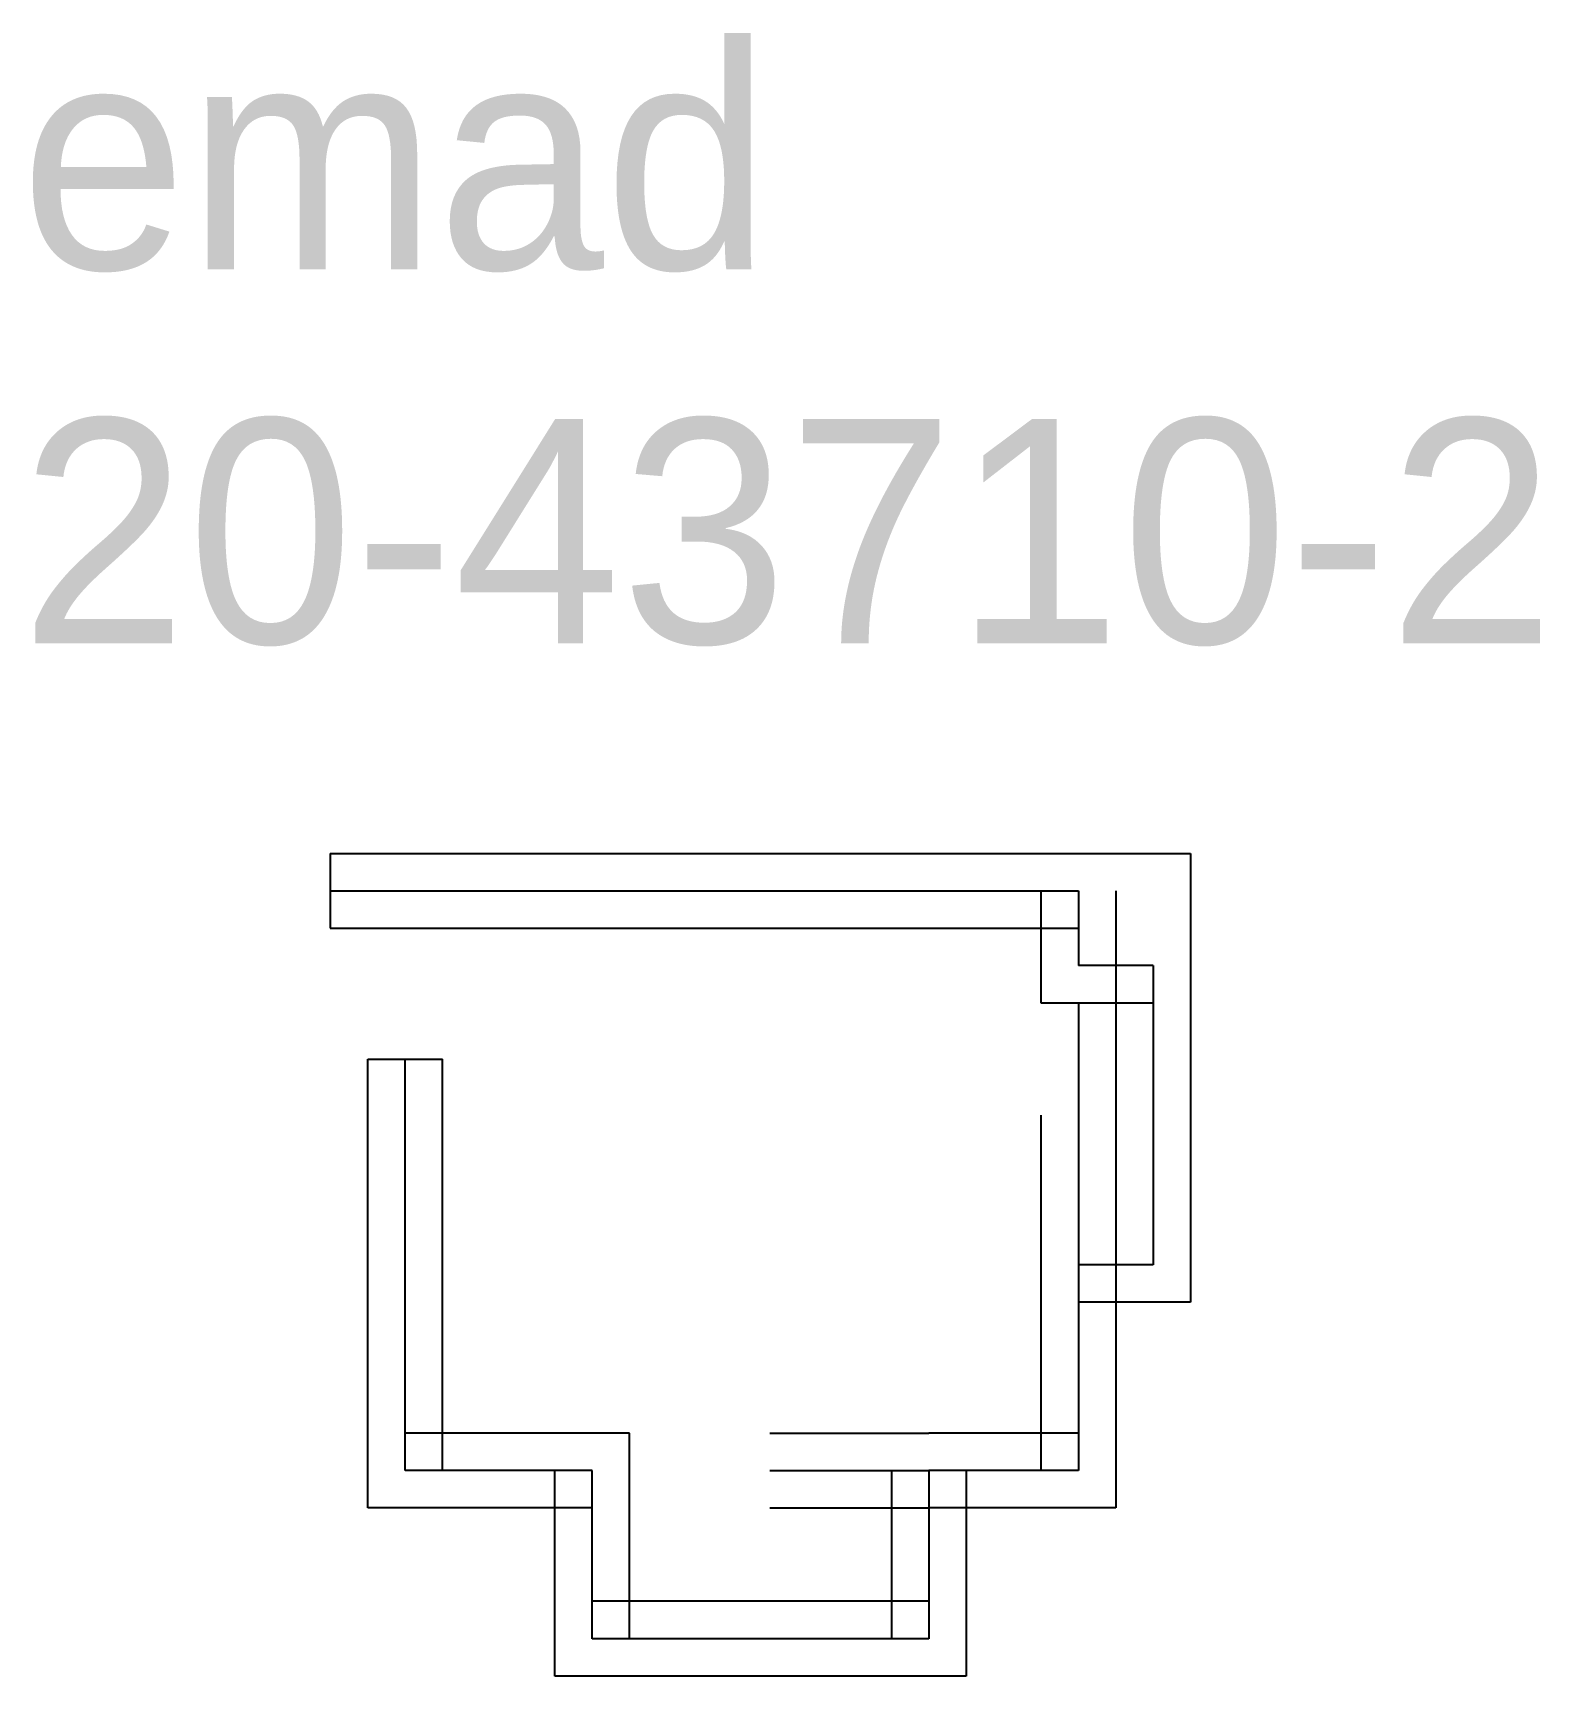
# Model space of a CAD drawing. Header units: inches. Extents: x -153 to 170, y -208 to 143.
import ezdxf

# ---------------------------------------------------------------- set-up
doc = ezdxf.new("R2010")
doc.units = ezdxf.units.IN
doc.header["$MEASUREMENT"] = 0

msp = doc.modelspace()

# ---------------------------------------------------------------- linework, layer by layer
for p, q in [((-89.16, -32.46), (94.84, -32.46)), ((-89.16, -32.46), (-89.16, -48.46)), ((94.84, -32.46), (94.84, -128.46)), ((-89.16, -40.46), (70.84, -40.46)), ((62.84, -40.46), (62.84, -64.46)), ((70.84, -40.46), (70.84, -56.46)), ((78.84, -40.46), (78.84, -56.46)), ((-89.16, -48.46), (70.84, -48.46)), ((86.84, -56.46), (70.84, -56.46)), ((78.84, -56.46), (78.84, -120.46)), ((86.84, -56.46), (86.84, -120.46)), ((62.84, -64.46), (86.84, -64.46)), ((70.84, -64.46), (70.84, -120.46)), ((-81.16, -172.46), (-81.16, -76.46)), ((-81.16, -76.46), (-65.16, -76.46)), ((-73.16, -164.46), (-73.16, -76.46)), ((-65.16, -164.46), (-65.16, -76.46)), ((62.84, -88.46), (62.84, -120.46)), ((78.84, -88.46), (78.84, -120.46)), ((78.84, -88.46), (78.84, -120.46)), ((62.84, -120.46), (62.84, -164.46)), ((86.84, -120.46), (70.84, -120.46)), ((70.84, -120.46), (70.84, -164.46)), ((78.84, -120.46), (78.84, -172.46)), ((94.84, -128.46), (70.84, -128.46)), ((-25.16, -156.46), (-73.16, -156.46)), ((-25.16, -200.46), (-25.16, -156.46)), ((4.84, -156.46), (38.84, -156.46)), ((70.84, -156.46), (38.84, -156.46)), ((-33.16, -164.46), (-73.16, -164.46)), ((-41.16, -208.46), (-41.16, -164.46)), ((-33.16, -200.46), (-33.16, -164.46)), ((4.84, -164.46), (38.84, -164.46)), ((30.84, -164.46), (30.84, -200.46)), ((70.84, -164.46), (38.84, -164.46)), ((38.84, -164.46), (38.84, -200.46)), ((46.84, -164.46), (46.84, -208.46)), ((-33.16, -172.46), (-81.16, -172.46)), ((4.84, -172.46), (38.84, -172.46)), ((78.84, -172.46), (38.84, -172.46)), ((38.84, -192.46), (-33.16, -192.46)), ((38.84, -200.46), (-33.16, -200.46)), ((46.84, -208.46), (-41.16, -208.46))]:
    msp.add_line(p, q)

# ---------------------------------------------------------------- texts
at = {"insert": (-155.51, 140.5), "char_height": 48, "width": 94.9025, "attachment_point": 1}
msp.add_mtext('emad \\P20-43710-2', dxfattribs=at)

doc.saveas('drawing.dxf')
